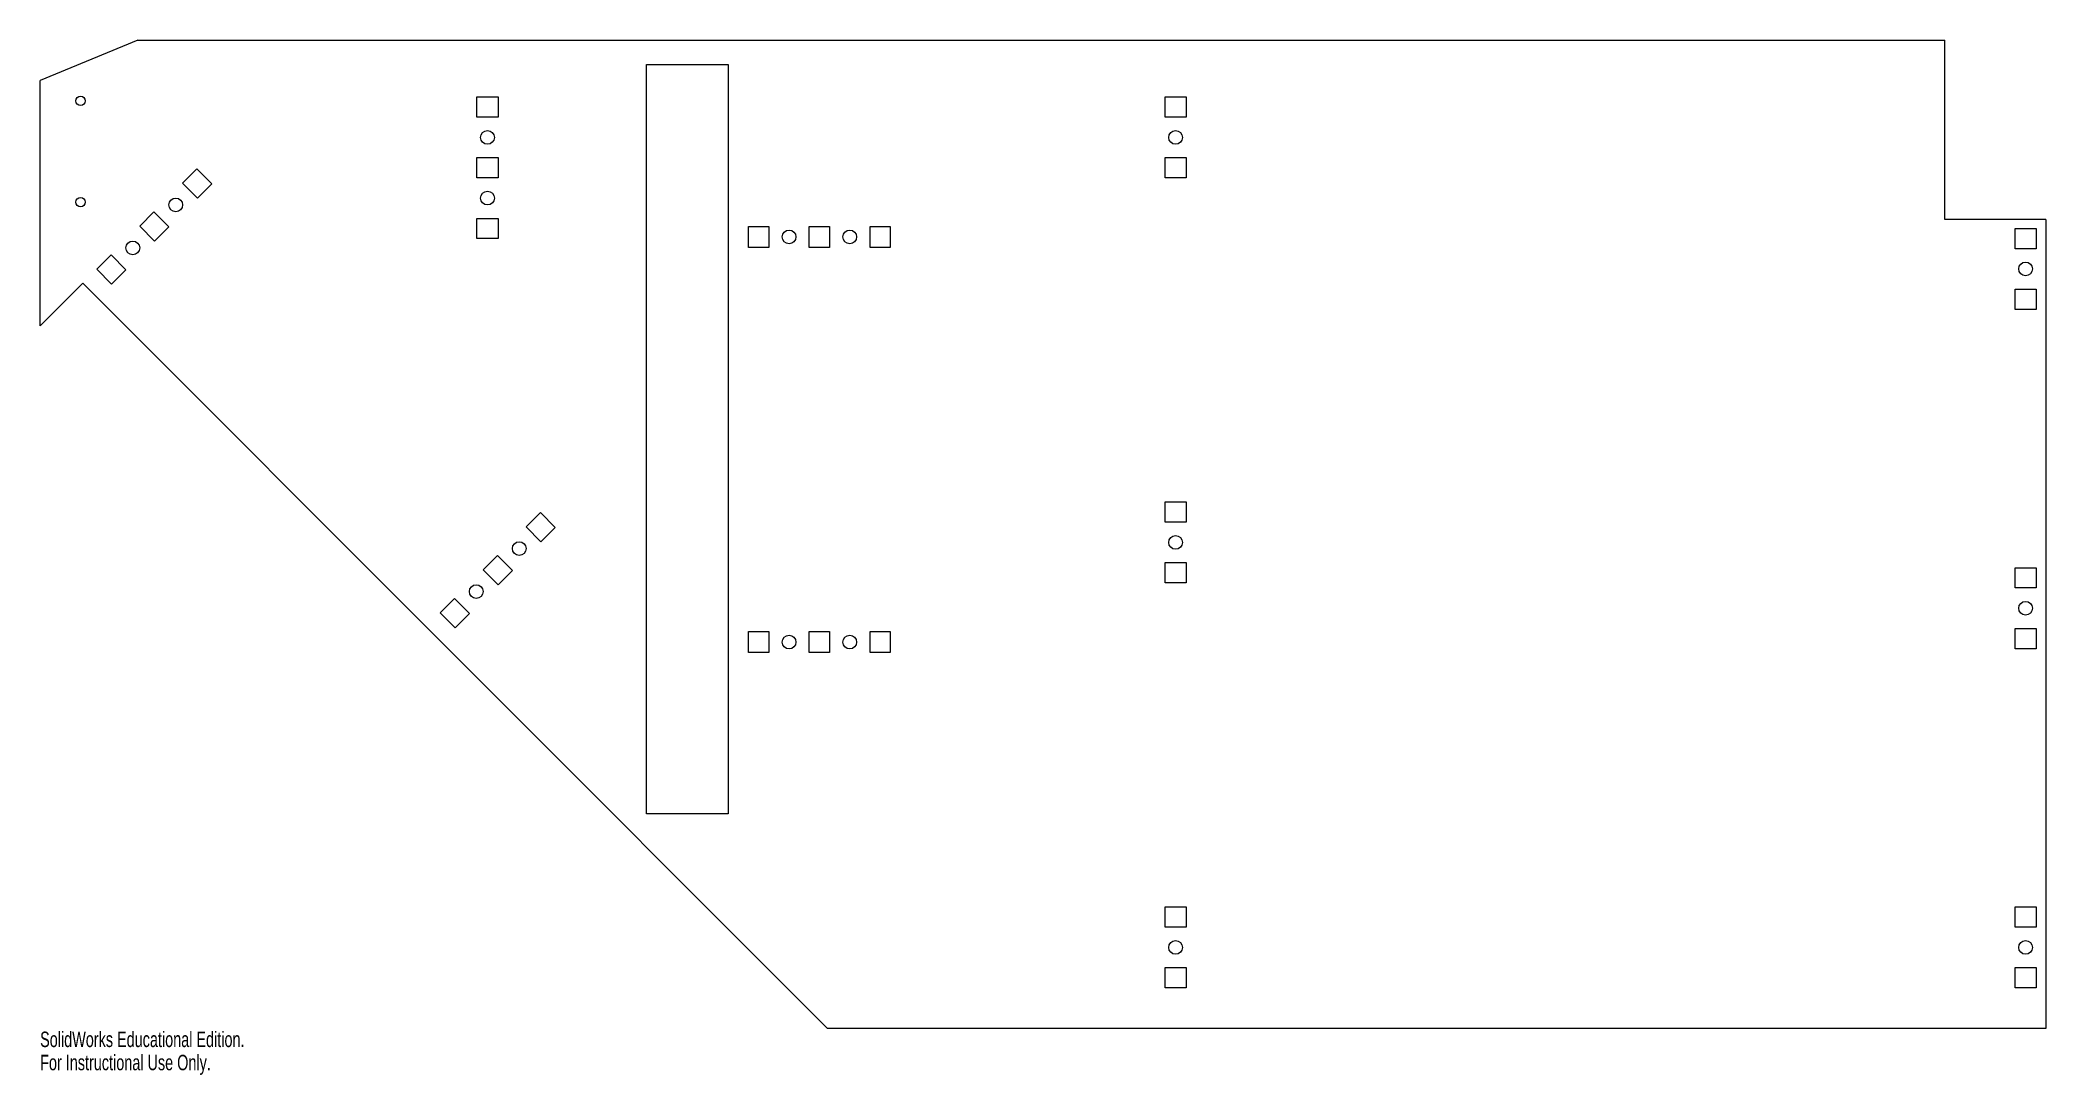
# Model space of a CAD drawing. Header units: inches. Extents: x -12.7 to 12.1, y -12.8 to 0.
import ezdxf

# ---------------------------------------------------------------- set-up
doc = ezdxf.new("R2010")
doc.units = ezdxf.units.IN
doc.header["$MEASUREMENT"] = 0
doc.styles.add('SLDTEXTSTYLE0', font='TXT', dxfattribs={"width": 0.7})

msp = doc.modelspace()

# ---------------------------------------------------------------- linework, layer by layer
at = {"color": 7, "linetype": 'Continuous', "lineweight": 15}
for p, q in [((-11.444, 0), (-12.651, -0.5)), ((-11.444, 0), (10.875, 0)), ((10.875, -2.215), (10.875, 0)), ((-5.16, -9.55), (-5.16, -0.3)), ((-5.16, -0.3), (-4.15, -0.3)), ((-4.15, -0.3), (-4.15, -9.55)), ((-12.651, -3.526), (-12.651, -0.5)), ((-7.255, -0.95), (-7.255, -0.7)), ((-7.255, -0.7), (-6.995, -0.7)), ((-6.995, -0.7), (-6.995, -0.95)), ((1.245, -0.95), (1.245, -0.7)), ((1.245, -0.7), (1.505, -0.7)), ((1.505, -0.7), (1.505, -0.95)), ((-6.995, -0.95), (-7.255, -0.95)), ((1.505, -0.95), (1.245, -0.95)), ((-7.255, -1.7), (-7.255, -1.45)), ((-7.255, -1.45), (-6.995, -1.45)), ((-6.995, -1.45), (-6.995, -1.7)), ((1.245, -1.7), (1.245, -1.45)), ((1.245, -1.45), (1.505, -1.45)), ((1.505, -1.45), (1.505, -1.7)), ((-10.891, -1.766), (-10.714, -1.589)), ((-10.714, -1.589), (-10.53, -1.773)), ((-6.995, -1.7), (-7.255, -1.7)), ((1.505, -1.7), (1.245, -1.7)), ((-10.707, -1.95), (-10.891, -1.766)), ((-10.53, -1.773), (-10.707, -1.95)), ((-11.421, -2.296), (-11.245, -2.12)), ((-11.245, -2.12), (-11.061, -2.303)), ((-7.255, -2.45), (-7.255, -2.2)), ((-7.255, -2.2), (-6.995, -2.2)), ((-6.995, -2.2), (-6.995, -2.45)), ((12.125, -2.215), (10.875, -2.215)), ((12.125, -2.215), (12.125, -12.2)), ((-11.238, -2.48), (-11.421, -2.296)), ((-11.061, -2.303), (-11.238, -2.48)), ((-6.995, -2.45), (-7.255, -2.45)), ((-3.9, -2.3), (-3.65, -2.3)), ((-3.9, -2.56), (-3.9, -2.3)), ((-3.65, -2.3), (-3.65, -2.56)), ((-3.15, -2.3), (-2.9, -2.3)), ((-3.15, -2.56), (-3.15, -2.3)), ((-2.9, -2.3), (-2.9, -2.56)), ((-2.4, -2.3), (-2.15, -2.3)), ((-2.4, -2.56), (-2.4, -2.3)), ((-2.15, -2.3), (-2.15, -2.56)), ((11.745, -2.575), (11.745, -2.325)), ((11.745, -2.325), (12.005, -2.325)), ((12.005, -2.325), (12.005, -2.575)), ((-11.952, -2.827), (-11.775, -2.65)), ((-11.775, -2.65), (-11.591, -2.834)), ((-3.65, -2.56), (-3.9, -2.56)), ((-2.9, -2.56), (-3.15, -2.56)), ((-2.15, -2.56), (-2.4, -2.56)), ((12.005, -2.575), (11.745, -2.575)), ((-11.768, -3.011), (-11.952, -2.827)), ((-11.591, -2.834), (-11.768, -3.011)), ((-12.125, -3), (-12.651, -3.526)), ((-2.925, -12.2), (-12.125, -3)), ((11.745, -3.325), (11.745, -3.075)), ((11.745, -3.075), (12.005, -3.075)), ((12.005, -3.075), (12.005, -3.325)), ((12.005, -3.325), (11.745, -3.325)), ((-6.648, -6.009), (-6.472, -5.832)), ((-6.472, -5.832), (-6.288, -6.016)), ((1.245, -5.95), (1.245, -5.7)), ((1.245, -5.7), (1.505, -5.7)), ((1.505, -5.7), (1.505, -5.95)), ((-6.465, -6.193), (-6.648, -6.009)), ((-6.288, -6.016), (-6.465, -6.193)), ((1.505, -5.95), (1.245, -5.95)), ((-7.179, -6.539), (-7.002, -6.362)), ((-7.002, -6.362), (-6.818, -6.546)), ((-6.995, -6.723), (-7.179, -6.539)), ((-6.818, -6.546), (-6.995, -6.723)), ((1.245, -6.7), (1.245, -6.45)), ((1.245, -6.45), (1.505, -6.45)), ((1.505, -6.45), (1.505, -6.7)), ((11.745, -6.763), (11.745, -6.513)), ((11.745, -6.513), (12.005, -6.513)), ((12.005, -6.513), (12.005, -6.763)), ((-7.709, -7.069), (-7.532, -6.893)), ((-7.532, -6.893), (-7.348, -7.076)), ((1.505, -6.7), (1.245, -6.7)), ((12.005, -6.763), (11.745, -6.763)), ((-7.525, -7.253), (-7.709, -7.069)), ((-7.348, -7.076), (-7.525, -7.253)), ((-3.9, -7.3), (-3.65, -7.3)), ((-3.9, -7.56), (-3.9, -7.3)), ((-3.65, -7.3), (-3.65, -7.56)), ((-3.15, -7.3), (-2.9, -7.3)), ((-3.15, -7.56), (-3.15, -7.3)), ((-2.9, -7.3), (-2.9, -7.56)), ((-2.4, -7.3), (-2.15, -7.3)), ((-2.4, -7.56), (-2.4, -7.3)), ((-2.15, -7.3), (-2.15, -7.56)), ((11.745, -7.513), (11.745, -7.263)), ((11.745, -7.263), (12.005, -7.263)), ((12.005, -7.263), (12.005, -7.513)), ((-3.65, -7.56), (-3.9, -7.56)), ((-2.9, -7.56), (-3.15, -7.56)), ((-2.15, -7.56), (-2.4, -7.56)), ((12.005, -7.513), (11.745, -7.513)), ((-4.15, -9.55), (-5.16, -9.55)), ((1.245, -10.95), (1.245, -10.7)), ((1.245, -10.7), (1.505, -10.7)), ((1.505, -10.7), (1.505, -10.95)), ((11.745, -10.95), (11.745, -10.7)), ((11.745, -10.7), (12.005, -10.7)), ((12.005, -10.7), (12.005, -10.95)), ((1.505, -10.95), (1.245, -10.95)), ((12.005, -10.95), (11.745, -10.95)), ((1.245, -11.7), (1.245, -11.45)), ((1.245, -11.45), (1.505, -11.45)), ((1.505, -11.45), (1.505, -11.7)), ((11.745, -11.7), (11.745, -11.45)), ((11.745, -11.45), (12.005, -11.45)), ((12.005, -11.45), (12.005, -11.7)), ((1.505, -11.7), (1.245, -11.7)), ((12.005, -11.7), (11.745, -11.7)), ((12.125, -12.2), (-2.925, -12.2))]:
    msp.add_line(p, q, dxfattribs=at)
for centre, radius in [((-12.151, -0.75), 0.058), ((-7.125, -1.2), 0.0847), ((1.375, -1.2), 0.0847), ((-12.151, -2), 0.058), ((-10.976, -2.035), 0.0847), ((-7.125, -1.95), 0.0848), ((-3.4, -2.43), 0.0848), ((-2.65, -2.43), 0.0848), ((-11.506, -2.565), 0.0847), ((11.875, -2.825), 0.0847), ((-6.733, -6.277), 0.0847), ((1.375, -6.2), 0.0848), ((-7.264, -6.808), 0.0847), ((11.875, -7.013), 0.0847), ((-3.4, -7.43), 0.0847), ((-2.65, -7.43), 0.0847), ((1.375, -11.2), 0.0847), ((11.875, -11.2), 0.0848)]:
    msp.add_circle(centre, radius, dxfattribs=at)

# ---------------------------------------------------------------- texts
at = {"color": 7, "linetype": 'Continuous', "char_height": 0.1903, "attachment_point": 1, "style": 'SLDTEXTSTYLE0'}
for s, insert in [('SolidWorks Educational Edition.', (-12.651, -12.24)), ('For Instructional Use Only.', (-12.651, -12.526))]:
    msp.add_mtext(s, dxfattribs=dict(at, insert=insert))

doc.saveas('drawing.dxf')
